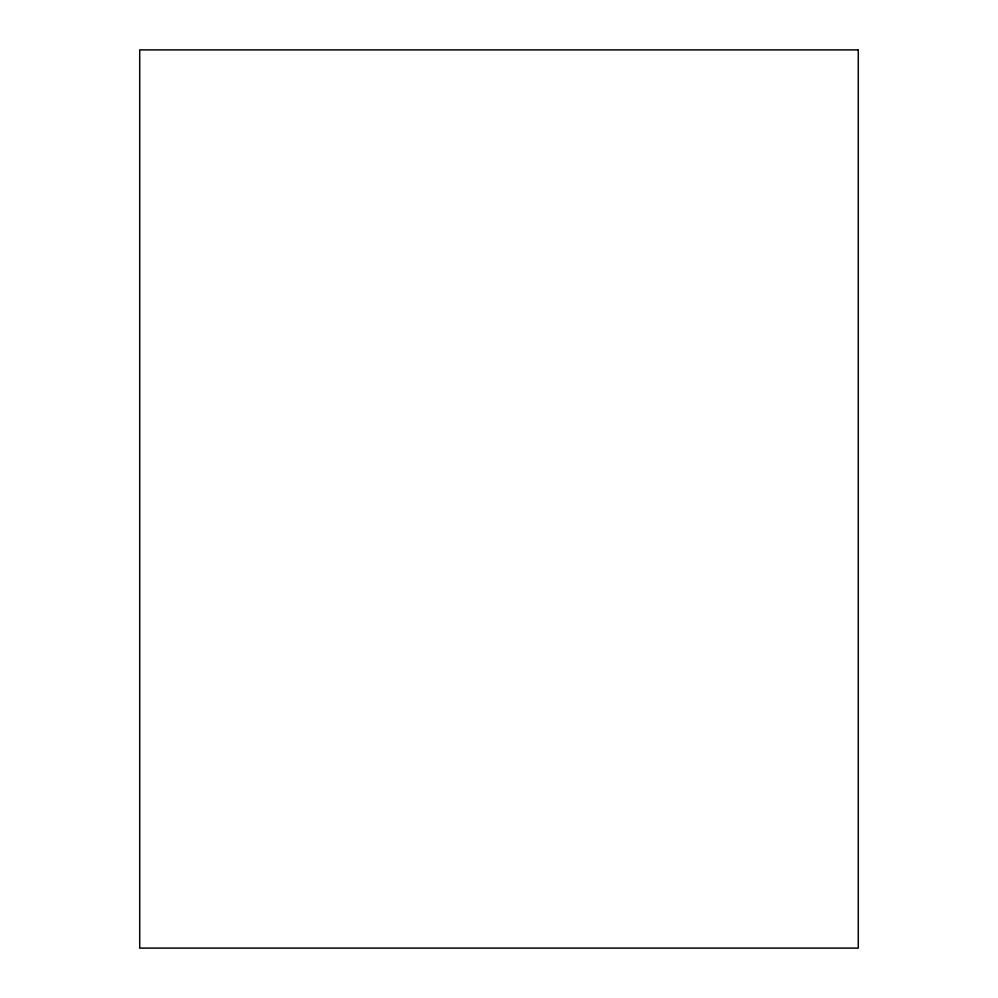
<?xml version="1.0" encoding="UTF-8"?>
<svg xmlns="http://www.w3.org/2000/svg" width="998" height="998" viewBox="0 0 998 998"><rect width="100%" height="100%" fill="white"/><g stroke="black" fill="none" stroke-linecap="round" stroke-linejoin="round"><path stroke-width="1.5" d="M858.28 49.9L139.72 49.9L139.72 948.1L858.28 948.1L858.28 49.9"/></g></svg>
